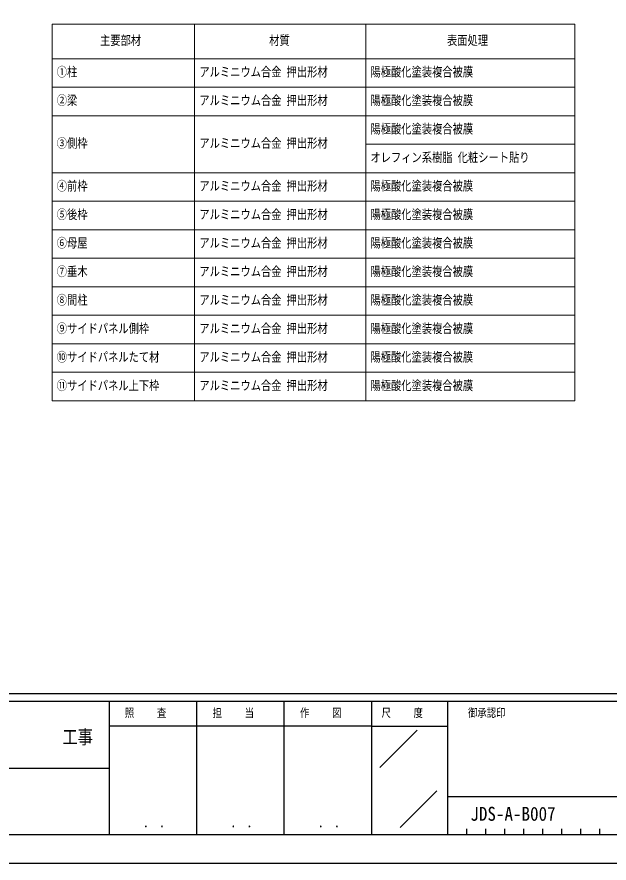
# Model space of a CAD drawing. Units: millimetres, scale not verified. Extents: x -16820 to 16820, y -11880 to 11880.
# Drawn here: x 4210 to 10440, y -11880 to -2976 of the extents above; entities that cross this region are included whole.
import ezdxf
from ezdxf.enums import TextEntityAlignment as Align

# ---------------------------------------------------------------- set-up
doc = ezdxf.new("R2010")
doc.units = ezdxf.units.MM
doc.header["$LTSCALE"] = 40
doc.layers.add('0-1_TABLE1', color=7, linetype='Continuous', lineweight=18)
doc.layers.add('0-2_USER1', color=3, linetype='Continuous')
doc.layers.add('0-7_YKK_ZWAK', color=7, linetype='Continuous')
doc.styles.add('ＭＳ ゴシック', font='')
doc.styles.get('ＭＳ ゴシック').set_extended_font_data('MS Gothic')

msp = doc.modelspace()

# ---------------------------------------------------------------- linework, layer by layer
at = {"layer": '0-1_TABLE1'}
for p, q in [((4579.69, -3052.53), (10079.69, -3052.53)), ((4579.69, -3052.53), (4579.69, -7015.53)), ((6079.69, -3052.53), (6079.69, -7015.53)), ((7879.69, -3052.53), (7879.69, -7015.53)), ((10079.69, -3052.53), (10079.69, -7015.53)), ((4579.69, -3415.53), (10079.69, -3415.53)), ((4579.69, -3715.53), (10079.69, -3715.53)), ((4579.69, -4015.53), (10079.69, -4015.53)), ((7879.69, -4315.53), (10079.69, -4315.53)), ((4579.69, -4615.53), (10079.69, -4615.53)), ((4579.69, -4915.53), (10079.69, -4915.53)), ((4579.69, -5215.53), (10079.69, -5215.53)), ((4579.69, -5515.53), (10079.69, -5515.53)), ((4579.69, -5815.53), (10079.69, -5815.53)), ((4579.69, -6115.53), (10079.69, -6115.53)), ((4579.69, -6415.53), (10079.69, -6415.53)), ((4579.69, -6715.53), (10079.69, -6715.53)), ((4579.69, -7015.53), (10079.69, -7015.53))]:
    msp.add_line(p, q, dxfattribs=at)
at = {"layer": '0-7_YKK_ZWAK'}
for p, q in [((15580.08, -10100), (-15619.92, -10100)), ((5180.08, -10180), (-19.92, -10180)), ((6100.08, -10180), (6100.08, -11580)), ((7020.08, -10180), (7020.08, -11580)), ((7940.08, -10180), (7940.08, -11580)), ((8740.08, -10180), (7940.08, -10180)), ((12870.08, -10180), (8740.08, -10180)), ((8740.08, -10180), (8740.08, -11580)), ((7940.08, -10440), (5180.08, -10440)), ((7940.08, -10440), (8740.08, -10440)), ((8028.42, -10873.16), (8420.15, -10481.43)), ((-19.92, -10880), (5180.08, -10880)), ((8242.69, -11503.95), (8627.57, -11119.07)), ((8740.08, -11180), (12870.08, -11180)), ((8940.08, -11520), (8940.08, -11580)), ((9140.08, -11520), (9140.08, -11580)), ((9340.08, -11520), (9340.08, -11580)), ((9540.08, -11520), (9540.08, -11580)), ((9740.08, -11520), (9740.08, -11580)), ((9940.08, -11520), (9940.08, -11580)), ((10140.08, -11520), (10140.08, -11580)), ((10340.08, -11520), (10340.08, -11580)), ((-19.92, -11580), (5180.08, -11580)), ((5180.08, -11580), (7940.08, -11580)), ((7940.08, -11580), (8740.08, -11580)), ((8740.08, -11580), (12870.08, -11580))]:
    msp.add_line(p, q, dxfattribs=at)
msp.add_lwpolyline([(-16820, -11880), (16820, -11880), (16820, 11880), (-16820, 11880)], close=True, dxfattribs=at)
msp.add_lwpolyline([(7940.08, -10180), (5180.08, -10180), (5180.08, -11580)], dxfattribs=at)

# ---------------------------------------------------------------- texts
at = {"layer": '0-1_TABLE1', "style": 'ＭＳ ゴシック', "width": 0.8}
for s, p in [('主要部材', (5084.89, -3301.53)), ('材質', (6864.49, -3301.53)), ('表面処理', (8734.89, -3301.53)), ('①柱', (4629.69, -3633.03)), ('アルミニウム合金 押出形材', (6129.69, -3633.03)), ('陽極酸化塗装複合被膜', (7929.69, -3633.03)), ('②梁', (4629.69, -3933.03)), ('アルミニウム合金 押出形材', (6129.69, -3933.03)), ('陽極酸化塗装複合被膜', (7929.69, -3933.03)), ('陽極酸化塗装複合被膜', (7929.69, -4233.03)), ('③側枠', (4629.69, -4383.03)), ('アルミニウム合金 押出形材', (6129.69, -4383.03)), ('オレフィン系樹脂 化粧シート貼り', (7929.69, -4533.03)), ('④前枠', (4629.69, -4833.03)), ('アルミニウム合金 押出形材', (6129.69, -4833.03)), ('陽極酸化塗装複合被膜', (7929.69, -4833.03)), ('⑤後枠', (4629.69, -5133.03)), ('アルミニウム合金 押出形材', (6129.69, -5133.03)), ('陽極酸化塗装複合被膜', (7929.69, -5133.03)), ('⑥母屋', (4629.69, -5433.03)), ('アルミニウム合金 押出形材', (6129.69, -5433.03)), ('陽極酸化塗装複合被膜', (7929.69, -5433.03)), ('⑦垂木', (4629.69, -5733.03)), ('アルミニウム合金 押出形材', (6129.69, -5733.03)), ('陽極酸化塗装複合被膜', (7929.69, -5733.03)), ('⑧間柱', (4629.69, -6033.03)), ('アルミニウム合金 押出形材', (6129.69, -6033.03)), ('陽極酸化塗装複合被膜', (7929.69, -6033.03)), ('⑨サイドパネル側枠', (4629.69, -6333.03)), ('アルミニウム合金 押出形材', (6129.69, -6333.03)), ('陽極酸化塗装複合被膜', (7929.69, -6333.03)), ('⑩サイドパネルたて材', (4629.69, -6633.03)), ('アルミニウム合金 押出形材', (6129.69, -6633.03)), ('陽極酸化塗装複合被膜', (7929.69, -6633.03)), ('⑪サイドパネル上下枠', (4629.69, -6933.03)), ('アルミニウム合金 押出形材', (6129.69, -6933.03)), ('陽極酸化塗装複合被膜', (7929.69, -6933.03))]:
    msp.add_text(s, height=98.97, dxfattribs=at).set_placement(p, align=Align.BOTTOM_LEFT)
at = {"layer": '0-2_USER1', "style": 'ＭＳ ゴシック', "width": 0.9}
msp.add_text('JDS-A-B007', height=146.6, dxfattribs=at).set_placement((8980.42, -11478.81), align=Align.BOTTOM_LEFT)
at = {"layer": '0-7_YKK_ZWAK', "style": 'ＭＳ ゴシック', "width": 0.8}
for s, height, p in [('照     査', 87.98, (5345.68, -10370)), ('担     当', 87.98, (6268.88, -10370)), ('作     図', 87.98, (7188.88, -10370)), ('尺     度', 87.98, (8045.68, -10370)), ('御承認印', 87.98, (8956.55, -10370)), ('工事', 146.6, (4689.33, -10669.86)), ('． ．', 103.7, (5540, -11537.41)), ('． ．', 103.7, (6460, -11537.41)), ('． ．', 103.7, (7380, -11537.41))]:
    msp.add_text(s, height=height, dxfattribs=at).set_placement(p, align=Align.BOTTOM_LEFT)

doc.saveas('drawing.dxf')
